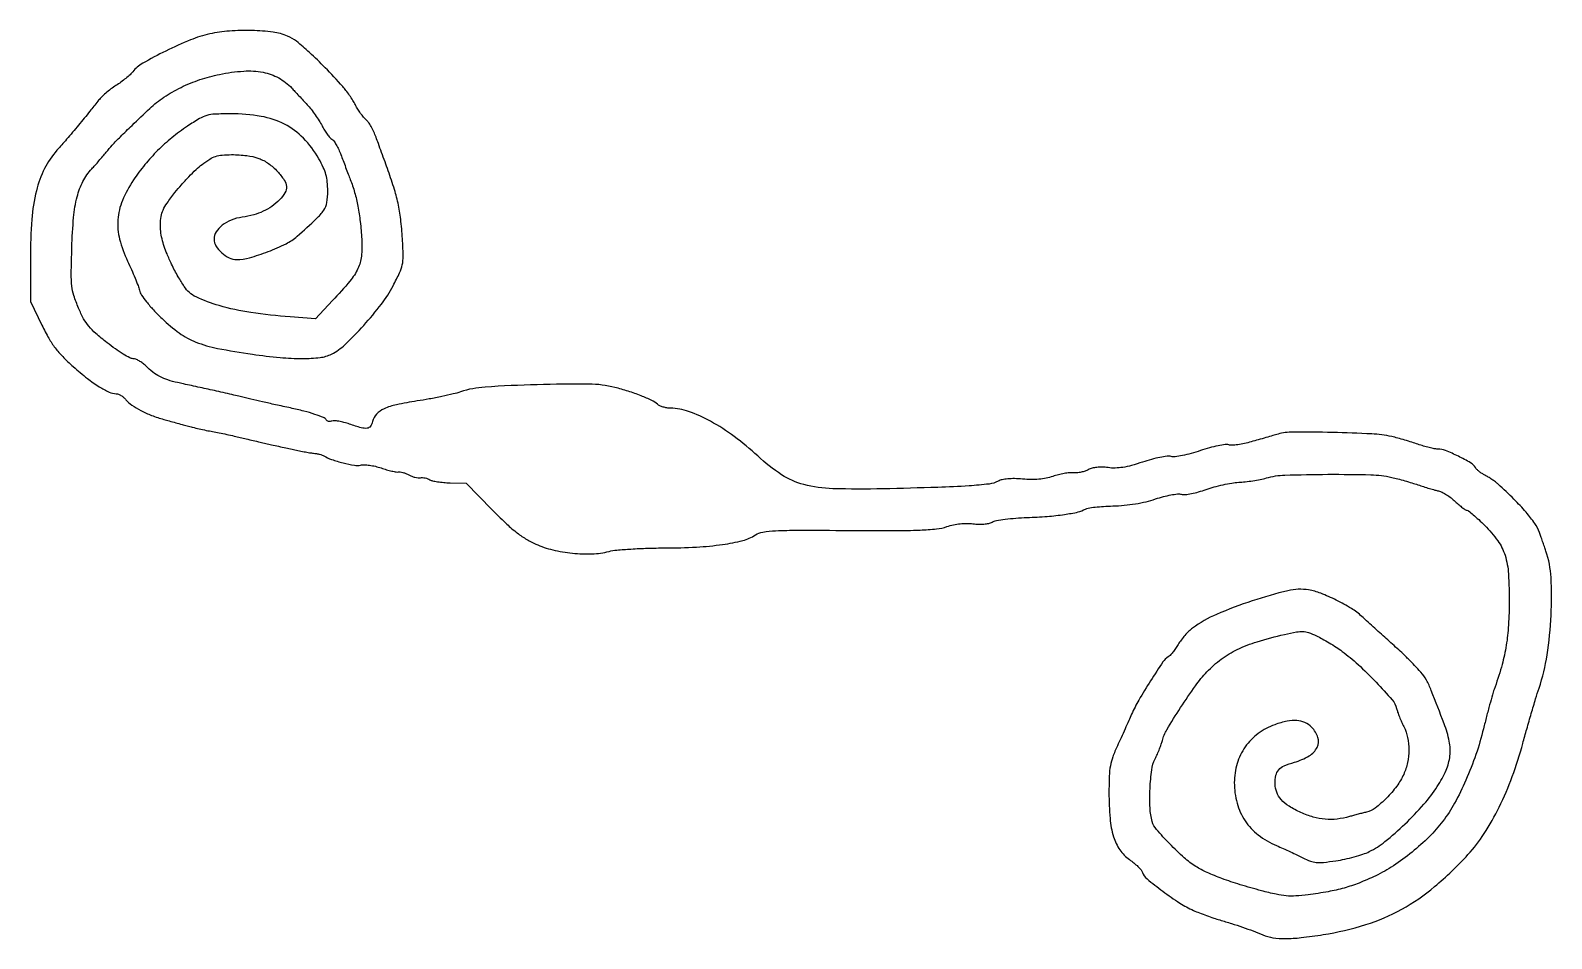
# Model space of a CAD drawing. Extents: x 0 to 522, y 0 to 312.
import ezdxf

# ---------------------------------------------------------------- set-up
doc = ezdxf.new("R2010")
doc.units = 0

msp = doc.modelspace()

# ---------------------------------------------------------------- linework, layer by layer
msp.add_lwpolyline([(61.5, 310.408828, 0.042136), (54.920834, 308.352929, 0.017592), (46.436343, 304.540826, 0.014857), (38.512333, 300.343067, 0.097155), (35.116165, 297.42055, -0.04077), (34.201768, 296.435092, -0.01434), (32.740874, 295.172763, -0.014128), (31.048186, 293.870739, -0.016084), (29.354878, 292.724024, 0.021517), (27.626169, 291.525745, 0.016116), (25.826501, 290.06631, 0.016366), (24.218863, 288.579596, 0.035479), (23.108893, 287.316092, -0.008194), (20.428926, 283.907265, -0.002919), (16.493611, 279.124381, -0.002979), (12.39838, 274.265116, -0.006037), (9.107342, 270.5, 0.066987), (4.835579, 264.210368, 0.055415), (2.039771, 256.60136, 0.04218), (0.482882, 246.772418, 0.018198), (0, 233.509143), (0, 218.646065), (3.962745, 210.459046, 0.016415), (6.299405, 206.010097, 0.033042), (8.479027, 202.701392, 0.033114), (11.072382, 199.713151, 0.016561), (14.712745, 196.275905, 0.013602), (19.54841, 192.23266, 0.026937), (23.630478, 189.347165, 0.033497), (26.988735, 187.536486, 0.10729), (29.460128, 187, -0.100215), (30.181255, 186.853998, -0.040819), (31.072675, 186.388645, -0.038281), (31.978714, 185.715134, -0.03968), (32.759787, 184.918792, 0.067375), (34.793291, 183.062585, 0.031689), (37.847706, 181.22359, 0.02858), (41.587728, 179.546908, 0.023416), (45.75, 178.179215, -0.000133), (47.649946, 177.651506, -0.000086), (49.853125, 177.038536, -0.000086), (52.008868, 176.437965, -0.000162), (53.75, 175.95197, 0.009052), (55.541177, 175.48617, 0.004279), (57.867188, 174.947058, 0.004239), (60.311772, 174.424182, 0.005976), (62.5, 174.002693, -0.004579), (64.741312, 173.577468, -0.002879), (67.353125, 173.041474, -0.002889), (69.917109, 172.484396, -0.005288), (72, 171.996042, 0.001651), (74.031292, 171.504171, 0.001015), (76.426562, 170.937664, 0.001017), (78.798224, 170.386911, 0.00182), (80.75, 169.94532, -0.00026), (82.718776, 169.506333, -0.00014), (85.146875, 168.962887, -0.000139), (87.622393, 168.407377, -0.000219), (89.75, 167.928338, 0.005561), (91.75752, 167.498824, 0.004893), (93.861571, 167.094465, 0.004921), (95.766928, 166.76693, 0.01475), (97.076626, 166.594506, -0.017723), (98.136724, 166.448527, -0.017356), (99.191317, 166.22706, -0.017536), (100.101551, 165.968497, -0.060507), (100.657334, 165.71178, 0.055263), (103.323161, 164.446451, 0.021362), (107.248892, 163.274834, 0.01903), (111.133177, 162.449946, 0.104656), (113.261427, 162.529478, -0.074063), (114.473697, 162.648723, -0.023316), (116.291708, 162.472868, -0.022719), (118.328962, 162.084267, -0.023351), (120.303666, 161.515138, 0.011768), (122.198497, 160.921176, 0.014414), (123.99586, 160.459547, 0.01291), (125.514392, 160.156844, 0.093013), (126.257348, 160.167655, -0.090779), (126.890024, 160.179666, -0.029386), (127.807446, 159.973708, -0.028197), (128.821582, 159.619563, -0.028209), (129.789277, 159.1536, 0.035826), (130.79138, 158.689719, 0.03014), (131.908604, 158.342098, 0.031219), (132.971236, 158.149859, 0.069988), (133.789277, 158.168837, -0.056043), (134.553816, 158.207844, -0.035648), (135.4381, 158.090203, -0.035558), (136.300672, 157.847192, -0.054041), (137, 157.506203, 0.085949), (137.910897, 157.131588, 0.016454), (139.675, 156.800005, 0.017097), (141.784354, 156.548447, 0.015004), (144, 156.427571), (149.5, 156.29282), (158.334393, 147.2451, 0.009609), (162.953712, 142.692629, 0.022918), (166.596472, 139.542112, 0.029386), (169.884476, 137.251488, 0.031984), (173.329092, 135.4328, 0.046365), (179.182462, 133.433305, 0.03402), (185.949448, 132.282205, 0.034369), (192.701338, 132.067643, 0.052481), (198.498371, 132.895273, -0.038735), (201.13676, 133.346116, -0.007322), (206.010533, 133.722962, -0.007784), (211.72972, 133.991712, -0.007069), (217.641126, 134.093703, 0.012584), (228.511784, 134.401204, 0.022167), (237.452262, 135.278133, 0.026252), (244.384886, 136.644453, 0.083432), (248.696074, 138.536516, -0.105404), (251.255821, 139.52937, -0.027799), (255.648112, 139.989565, -0.012555), (263.324479, 140.171532, -0.001433), (280.651335, 140.097473, 0.00194), (296.367074, 140.046252, 0.00968), (305.183093, 140.222419, 0.016587), (310.821474, 140.63197, 0.055462), (314.437507, 141.427264, -0.028161), (316.643588, 142.040168, -0.027354), (318.926049, 142.408483, -0.027882), (321.188604, 142.520672, -0.032515), (323.334899, 142.367575, 0.026427), (325.277377, 142.205244, 0.030766), (327.12907, 142.262626, 0.033818), (328.746996, 142.523895, 0.066017), (329.967926, 142.982834, -0.079027), (331.387086, 143.474759, -0.011653), (334.398908, 143.938088, -0.0129), (338.01366, 144.313697, -0.010767), (341.867781, 144.530555, 0.010564), (348.830215, 144.919474, 0.016892), (354.749116, 145.577443, 0.018114), (359.398163, 146.426854, 0.084359), (361.915066, 147.447508, -0.101839), (362.834628, 147.783796, -0.009435), (365.248498, 148.096312, -0.011841), (368.170128, 148.348782, -0.009023), (371.3785, 148.491567, 0.01689), (375.254132, 148.725189, 0.017238), (379.0787, 149.219202, 0.017879), (382.709009, 149.95013, 0.0226), (386, 150.895155, -0.017106), (388.65909, 151.690445, -0.019031), (391.273893, 152.270638, -0.018724), (393.525281, 152.594454, -0.087683), (394.82602, 152.50389, 0.087969), (396.122495, 152.414361, 0.021012), (398.267399, 152.735367, 0.020695), (400.763942, 153.32508, 0.017959), (403.32602, 154.143686, -0.018665), (406.055255, 155.011457, -0.013473), (409.155143, 155.781807, -0.013641), (412.145479, 156.354892, -0.028572), (414.5, 156.602891, 0.016786), (416.741319, 156.785702, 0.010464), (419.353125, 157.142795, 0.010497), (421.916327, 157.603397, 0.018697), (424, 158.104885, -0.060695), (430.337619, 159.077846, -0.006615), (445.122903, 159.341958, -0.007207), (459.859437, 159.1978, -0.050205), (467, 158.304027, -0.008249), (469.048214, 157.799876, -0.004742), (471.5, 157.128381, -0.004736), (473.95104, 156.406875, -0.007882), (476, 155.747106, 0.004992), (477.911722, 155.119311, 0.004288), (479.934795, 154.496303, 0.004321), (481.781353, 153.962285, 0.012385), (483.075897, 153.634344, -0.060573), (484.284875, 153.200778, -0.023998), (485.824844, 152.33266, -0.023327), (487.415957, 151.225448, -0.027039), (488.816796, 150.024645, 0.012281), (490.090242, 148.866154, 0.016667), (491.298562, 147.888489, 0.013609), (492.336685, 147.147798, 0.14922), (492.820893, 147, -0.171774), (493.341075, 146.815859, -0.006463), (494.954863, 145.474745, -0.011007), (496.83571, 143.797225, -0.007454), (498.907166, 141.807642, -0.042362), (503.390909, 136.548458, -0.079627), (505.875177, 131.564181, -0.061172), (507.040491, 125.206279, -0.016752), (507.301644, 115, -0.01499), (506.986059, 106.676579, -0.026553), (506.157407, 99.859901, -0.026909), (504.620251, 93.231182, -0.01589), (502.114324, 85.5, 0.017352), (501.548525, 83.736861, 0.002914), (500.602268, 80.317715, 0.003187), (499.538667, 76.283735, 0.002824), (498.481918, 72.070944, -0.022611), (495.891612, 63.240635, -0.020904), (492.454788, 54.44124, -0.021827), (488.544913, 46.505908, -0.037685), (484.533637, 40.34026, -0.034621), (479.870324, 35.037632, -0.024508), (473.967686, 29.742066, -0.024549), (467.5925, 25.063043, -0.035387), (461.5, 21.628599, -0.016471), (455.783608, 19.14659, -0.025631), (450.694426, 17.429308, -0.024067), (445.229457, 16.172388, -0.012493), (438.308639, 15.105485, -0.016835), (434.081505, 14.70567, -0.03692), (430.834118, 14.748442, -0.032353), (427.374936, 15.277124, -0.010309), (422.308639, 16.500633, -0.009434), (414.981267, 18.579494, -0.014802), (408.776932, 20.669449, -0.017306), (403.676277, 22.760883, -0.033022), (399.768449, 24.844027, -0.044259), (395.813715, 27.814598, -0.016837), (390.840238, 32.60226, -0.013385), (386.294189, 37.541264, -0.110693), (384.84968, 40.206059, -0.057956), (384.084947, 44.930837, -0.022846), (384.091562, 51.529632, -0.021859), (384.673488, 57.949477, -0.082735), (385.8581, 61.789838, 0.012001), (386.613657, 63.393506, 0.009775), (387.347264, 65.144515, 0.009905), (387.959525, 66.784116, 0.02531), (388.318347, 68, -0.075853), (389.842226, 71.730859, -0.009073), (394.568836, 79.314778, -0.011401), (399.685918, 86.822053, -0.034537), (403.620693, 91.588275, -0.043236), (408.535701, 95.944515, -0.047335), (413.986358, 99.242894, -0.038677), (420.840381, 101.919255, -0.017366), (430.187948, 104.408206, -0.00959), (434.339805, 105.277187, -0.057653), (436.536064, 105.43551, -0.075488), (438.447924, 105.060074, -0.022897), (441.187948, 103.932547, -0.017391), (443.163029, 102.926914, -0.009036), (445.558646, 101.543166, -0.008973), (447.970324, 100.031785, -0.013502), (450.011697, 98.620881, -0.028837), (455.449947, 94.137736, -0.015592), (461.629951, 88.045253, -0.011222), (467.164781, 81.970247, -0.120944), (468.676581, 79.035911, 0.025225), (469.037582, 77.805827, 0.010007), (469.651246, 76.155064, 0.009874), (470.385969, 74.396115, 0.012219), (471.1419, 72.789838, -0.063837), (472.459362, 69.02713, -0.052993), (472.897581, 64.804509, -0.051739), (472.438068, 60.480081, -0.05432), (471.101334, 56.416186, -0.053837), (468.719831, 52.387579, -0.03412), (465.162326, 48.245894, -0.033665), (461.354474, 44.86817, -0.110356), (458.327289, 43.448638, 0.00554), (457.028548, 43.144903, 0.003065), (455.449266, 42.746774, 0.003056), (453.853868, 42.323743, 0.004916), (452.5, 41.941552, -0.042321), (448.279128, 41.084284, -0.049658), (444.197886, 41.016729, -0.048496), (440.104226, 41.759956, -0.037492), (435.844947, 43.321785, -0.032582), (431.790802, 45.49232, -0.070326), (429.083011, 47.759746, -0.090901), (427.538631, 50.267673, -0.092929), (427, 53.140719, -0.048709), (427.290456, 56.115164, -0.133665), (428.219898, 57.989059, -0.111971), (430.08702, 59.326507, -0.028925), (433.599564, 60.571968, 0.061187), (438.658634, 62.741576, 0.146671), (441.419375, 65.692112, 0.195889), (441.670149, 69.073145, 0.118691), (439.545455, 72.545455, 0.0864), (437.199819, 74.195452, 0.092368), (434.488491, 74.906404, 0.071539), (431.15525, 74.670666, 0.031446), (426.889899, 73.461154, 0.075439), (421.169797, 70.411751, 0.08007), (416.745019, 65.854285, 0.079608), (413.957913, 60.113096, 0.073398), (413, 53.622743, 0.065641), (413.934249, 46.53703, 0.082184), (416.671416, 40.508199, 0.081462), (421.227994, 35.643946, 0.063191), (427.5, 31.975258, -0.004671), (429.710364, 31.00827, -0.003116), (432.224532, 29.861398, -0.003137), (434.649022, 28.71859, -0.006147), (436.562237, 27.772969, 0.028958), (439.098994, 26.660031, 0.066857), (441.125502, 26.202559, 0.048994), (443.559236, 26.225443, 0.010009), (447.834134, 26.772719, 0.016764), (450.904277, 27.334156, 0.013431), (454.167962, 28.137187, 0.013647), (457.148579, 29.044233, 0.033265), (459.271897, 29.915066, 0.056191), (464.680016, 33.366082, 0.020471), (471.515859, 39.375829, 0.020779), (478.049574, 46.152713, 0.038912), (482.641778, 52.221188, 0.039169), (485.653076, 57.843578, 0.076243), (486.964579, 62.749477, 0.077333), (486.736568, 67.776462, 0.041321), (485, 73.764117, 0.001898), (480.591746, 85.174526, 0.033443), (478.90809, 88.757072, 0.057899), (476.962753, 91.4713, 0.01038), (472.67318, 96, 0.008056), (471.385983, 97.262308, 0.002615), (469.443564, 99.0875, 0.002606), (467.263215, 101.093805, 0.00293), (465.145071, 103, -0.001028), (462.963308, 104.948483, -0.000792), (460.590082, 107.083537, -0.0008), (458.378084, 109.086322, -0.001911), (456.743785, 110.582252, 0.048466), (453.150464, 113.303654, 0.022015), (447.990223, 116.171889, 0.02191), (442.648179, 118.554146, 0.053749), (438.506673, 119.69263, 0.099946), (431.404954, 119.420105, 0.020069), (419.170237, 115.932152, 0.02204), (406.905598, 111.288736, 0.056658), (398.686164, 106.591408, 0.034824), (397.454676, 105.549909, 0.018432), (396.072817, 104.102723, 0.018255), (394.762075, 102.511174, 0.026839), (393.741006, 101.014746, -0.015088), (392.831147, 99.611604, -0.016274), (391.85997, 98.301749, -0.015982), (390.957832, 97.23612, -0.071555), (390.330399, 96.714612, 0.107238), (388.524697, 94.983694, 0.006167), (384.288073, 88.524957, 0.01017), (380.248959, 81.905477, 0.028134), (377.77167, 77.044059, -0.001633), (376.801317, 74.861186, -0.000729), (375.510209, 71.993318, -0.000721), (374.135595, 68.963464, -0.000978), (372.88472, 66.231066, 0.019843), (371.309113, 62.415257, 0.043597), (370.483522, 59.370346, 0.035225), (370.104644, 55.850053, 0.009199), (370, 50.162567, 0.020751), (370.367775, 41.304724, 0.053492), (371.574637, 35.025159, 0.075161), (373.737758, 30.510273, 0.092697), (377.020693, 27.202972, -0.020412), (378.562399, 26.042961, -0.022297), (379.957757, 24.793094, -0.022452), (381.04754, 23.625308, -0.094122), (381.521157, 22.794795, 0.138457), (383.053835, 20.581881, 0.012221), (388.457419, 16.340788, 0.017091), (394.294416, 12.288712, 0.039272), (399, 9.753706, 0.010185), (401.049241, 8.898702, 0.00622), (403.5, 7.969339, 0.006233), (405.952011, 7.108714, 0.010997), (408, 6.468243, -0.005896), (412.040743, 5.249683, -0.006858), (415.851977, 3.993439, -0.007225), (419.433634, 2.699954, -0.008515), (422.783927, 1.369395, 0.061133), (426.250323, 0.398981, 0.038822), (430.436927, 0.091789, 0.027736), (435.899405, 0.418932, 0.010408), (443.5, 1.459734, 0.036423), (458.088045, 4.871123, 0.05065), (470.417122, 10.138326, 0.049147), (481.705163, 17.913648, 0.031738), (493.16688, 28.913701, 0.042816), (498.708562, 36.099752, 0.0282), (503.852694, 45.19034, 0.026106), (508.358259, 55.660748, 0.022824), (511.978448, 67.019987, -0.00318), (513.342811, 71.964336, -0.002465), (514.88908, 77.330871, -0.002492), (516.381559, 82.324117, -0.006004), (517.548675, 86, 0.041388), (520.291232, 97.368506, 0.025985), (521.684822, 110.979497, 0.025848), (521.663921, 123.962751, 0.069626), (519.904114, 133, 0.000788), (519.36693, 134.553464, 0.000525), (518.746531, 136.33244, 0.000528), (518.140924, 138.05731, 0.001034), (517.654294, 139.429582, 0.066723), (516.078959, 142.484561, 0.024763), (513.111777, 146.316731, 0.020462), (508.939717, 150.801466, 0.011279), (503.5, 155.951261, 0.021559), (502.553715, 156.736024, 0.012443), (501.353125, 157.601067, 0.012419), (500.10254, 158.410866, 0.020302), (499, 159.026433, -0.026817), (497.983788, 159.611288, -0.024091), (496.997554, 160.321377, -0.024842), (496.175055, 161.04549, -0.066589), (495.6938, 161.657617, 0.127767), (494.067731, 163.277043, 0.017917), (489.857104, 165.541175, 0.019694), (485.469825, 167.490701, 0.093369), (482.783244, 168.014553, -0.044407), (481.606986, 168.126788, -0.013384), (479.848828, 168.502723, -0.013297), (477.890348, 169.032141, -0.014076), (476, 169.655971, 0.009801), (473.950905, 170.35167, 0.005932), (471.5, 171.098662, 0.005942), (469.048139, 171.782757, 0.010391), (467, 172.282728, 0.04234), (460.128204, 173.209225, 0.006895), (446.671997, 173.688462, 0.005444), (433.054077, 173.837212, 0.069308), (428, 173.133442, 0.000512), (426.263819, 172.638372, 0.000197), (423.851002, 171.946659, 0.000195), (421.232976, 171.193899, 0.000239), (418.790645, 170.489361, -0.017594), (416.459978, 169.903821, -0.019655), (414.178158, 169.508259, -0.019375), (412.222433, 169.324673, -0.090794), (411.105956, 169.466371, 0.11168), (409.904387, 169.568622, 0.015734), (407.437924, 169.147747, 0.017228), (404.496748, 168.443782, 0.013623), (401.36848, 167.487652, -0.013742), (398.167117, 166.510012, -0.017637), (395.171449, 165.797095, -0.017294), (392.662672, 165.382489, -0.094051), (391.293483, 165.462477, 0.092774), (389.941569, 165.544892, 0.017576), (387.492479, 165.151471, 0.017929), (384.586405, 164.47017, 0.014434), (381.51583, 163.537116, -0.013194), (377.734023, 162.377687, -0.027878), (374.738534, 161.722432, -0.034615), (372.155381, 161.488249, -0.039377), (369.675372, 161.631017, 0.026216), (367.664803, 161.79989, 0.033934), (365.815543, 161.732425, 0.03802), (364.200853, 161.438082, 0.060837), (362.899856, 160.921705, -0.045177), (361.786541, 160.439052, -0.028718), (360.420751, 160.073735, -0.028766), (359.027264, 159.868226, -0.046589), (357.830359, 159.873258, 0.049133), (356.503741, 159.872099, 0.018341), (354.656096, 159.619749, 0.017965), (352.648841, 159.19539, 0.02076), (350.773213, 158.644278, -0.032253), (348.475303, 158.026054, -0.027013), (345.97645, 157.662898, -0.025126), (343.272449, 157.554503, -0.020066), (340.358553, 157.701204, 0.016789), (337.609821, 157.857651, 0.027138), (335.268731, 157.785097, 0.03233), (333.363146, 157.497326, 0.06933), (331.971006, 156.984483, -0.094026), (328.87663, 156.014053, -0.012509), (322.023904, 155.386105, -0.008944), (311.269929, 154.864399, -0.001893), (292.5, 154.361216, -0.012661), (275.263118, 154.400934, -0.057234), (265.320578, 155.822015, -0.081112), (257.71211, 159.203165, -0.042038), (249.5, 165.630457, 0.027305), (241.463266, 172.310998, 0.034541), (233.330418, 177.522258, 0.038899), (225.782069, 180.920737, 0.086536), (219.592858, 182, -0.042154), (218.353156, 182.104702, -0.034207), (217.055993, 182.417883, -0.03539), (215.893749, 182.876767, -0.07178), (215.078741, 183.422579, 0.073895), (213.152345, 184.700981, 0.016113), (209.482293, 186.279324, 0.016505), (205.087914, 187.838315, 0.015419), (200.5, 189.143066, 0.059629), (191.624285, 190.277474, 0.009142), (173.79097, 190.094171, 0.008861), (155.966041, 189.268579, 0.064465), (147.576521, 187.631095, -0.021646), (145.015444, 186.899562, -0.006971), (141.161264, 186.033645, -0.006938), (136.841533, 185.188607, -0.007721), (132.651173, 184.495739, 0.014737), (125.567669, 183.222156, 0.055951), (121.304194, 181.813295, 0.097202), (118.769174, 179.98535, 0.127272), (117.407469, 177.48735, -0.093257), (116.643934, 175.830726, -0.212735), (115.483792, 175.145167, -0.098046), (113.506476, 175.305612, -0.012717), (109.441847, 176.571263, 0.017666), (107.569163, 177.134116, 0.021129), (105.769419, 177.525988, 0.020416), (104.246743, 177.727095, 0.114724), (103.438925, 177.614937, -0.068482), (102.870864, 177.482135, -0.073089), (102.301023, 177.512371, -0.081315), (101.816723, 177.69533, -0.124067), (101.495892, 178.006647, 0.159275), (100.523091, 178.828232, 0.015802), (97.619548, 179.900721, 0.017627), (93.830856, 181.018849, 0.010485), (89.25, 182.095085, -0.001347), (84.067399, 183.213176, -0.00209), (79.601757, 184.208763, -0.002378), (75.641354, 185.128933, -0.003034), (72, 186.016622, 0.003544), (69.819181, 186.545906, 0.001539), (66.9125, 187.220148, 0.001522), (63.817825, 187.918062, 0.002024), (61, 188.532568, -0.000104), (58.21834, 189.128007, -0.000084), (55.234375, 189.767928, -0.000085), (52.482786, 190.358992, -0.000221), (50.5, 190.786182, -0.025588), (47.116057, 191.700209, -0.0421), (44.386076, 192.851617, -0.044063), (41.974845, 194.401726, -0.031506), (39.567551, 196.523358, 0.03395), (38.481535, 197.471121, 0.033054), (37.267856, 198.272486, 0.034884), (36.108135, 198.829471, 0.094783), (35.216641, 199, -0.125146), (34.124525, 199.277698, -0.013127), (31.822326, 200.608871, -0.015609), (29.129905, 202.379474, -0.011908), (26.293477, 204.477006, -0.013592), (22.39046, 207.683522, -0.042097), (20.014499, 210.125358, -0.048514), (18.264921, 212.734854, -0.022954), (16.508862, 216.390915, -0.02149), (14.917706, 220.6323, -0.051529), (14.208754, 223.910825, -0.031211), (14.008385, 228.117657, -0.003995), (14.214662, 237.163908, -0.014239), (14.826383, 247.473763, -0.040266), (16.03286, 254.577651, -0.057027), (18.02771, 259.835175, -0.068938), (21.067194, 264.145024, 0.006412), (22.178601, 265.364495, 0.003445), (23.519738, 266.8956, 0.00343), (24.866033, 268.475911, 0.005371), (26, 269.855453, -0.017973), (28.066402, 272.244026, -0.008758), (30.863487, 275.147929, -0.005897), (34.848706, 279.049751, -0.001818), (40.944902, 284.836863, -0.0423), (45.806349, 288.697932, -0.032926), (51.663826, 292.058167, -0.031814), (58.147241, 294.733805, -0.032326), (64.883517, 296.548627, -0.032696), (73.164896, 297.657976, -0.064179), (79.790433, 297.257397, -0.078754), (85.168164, 295.320218, -0.079529), (89.662935, 291.819831, -0.000202), (90.711035, 290.694795, -0.000087), (92.108679, 289.192821, -0.000086), (93.596592, 287.592735, -0.000113), (94.951559, 286.134453, -0.020584), (96.290768, 284.567851, -0.012865), (97.733164, 282.632231, -0.012907), (99.058251, 280.648341, -0.022833), (100.031589, 278.93808, 0.019078), (100.884653, 277.412635, 0.020606), (101.831309, 275.996494, 0.020636), (102.738132, 274.855931, 0.086516), (103.413899, 274.303627, -0.109838), (104.069981, 273.714834, -0.023157), (104.911553, 272.41419, -0.023214), (105.764726, 270.781653, -0.020185), (106.507065, 269, 0.001183), (107.257656, 266.986274, 0.000754), (108.139977, 264.646875, 0.000757), (109.01227, 262.355066, 0.001409), (109.727549, 260.5, -0.023873), (111.2263, 256.023828, -0.021664), (112.347599, 251.278479, -0.019629), (113.139024, 246.022912, -0.013379), (113.64284, 240, -0.03751), (113.535698, 234.141586, -0.087862), (112.377494, 229.932865, -0.064576), (109.606823, 225.636661, -0.013519), (103.631488, 218.943521), (97.762976, 212.717339), (89.131488, 213.362638, -0.018068), (75.610214, 214.866335, -0.032993), (64.763821, 217.210488, -0.04036), (56.816642, 220.197176, -0.143009), (52.778646, 223.769284, -0.003693), (50.689224, 227.138807, -0.015005), (49.495179, 229.235561, -0.015255), (48.438385, 231.383906, -0.003909), (46.863217, 234.922253, -0.024092), (45.8957, 237.470715, -0.022881), (45.158892, 240.144337, -0.023833), (44.699538, 242.734839, -0.035711), (44.569976, 245.027565, -0.037959), (44.821443, 247.788722, -0.065354), (45.496566, 249.992845, -0.047477), (46.874658, 252.385107, -0.011927), (49.569976, 255.994881, -0.014635), (51.778978, 258.647034, -0.011183), (54.342485, 261.420265, -0.011336), (56.862261, 263.911193, -0.02602), (58.893802, 265.63957, -0.022248), (61.495414, 267.451789, -0.060765), (63.518038, 268.410318, -0.059594), (65.734371, 268.864496, -0.020773), (68.994579, 269, -0.029823), (74.245827, 268.68651, -0.057895), (78.327211, 267.709697, -0.066521), (81.695398, 265.941511, -0.054119), (84.75, 263.238551, -0.037087), (87.053126, 260.296145, -0.129957), (87.830149, 258.038819, -0.155352), (87.325599, 255.933197, -0.060567), (85.459049, 253.549958, -0.039462), (82.762833, 251.248772, -0.047616), (79.895573, 249.559259, -0.044556), (76.60465, 248.364466, -0.02866), (72.624444, 247.549752, 0.058054), (68.896153, 246.555641, 0.072281), (65.788733, 244.772871, 0.085612), (63.719298, 242.482709, 0.141943), (63, 240, 0.140082), (63.65633, 237.703313, 0.069813), (65.612246, 235.362739, 0.0684), (68.19983, 233.597409, 0.116045), (70.739204, 233, 0.069873), (75.187918, 233.624743, 0.022315), (81.537992, 235.754938, 0.022434), (87.690227, 238.451947, 0.066878), (91.5, 241.011456, 0.0056), (98.185444, 247.070966, 0.057021), (100.62044, 249.907623, 0.108167), (101.67309, 252.543589, 0.041134), (102, 256.510626, 0.023885), (101.849935, 259.650189, 0.04339), (101.384585, 262.175243, 0.041932), (100.477548, 264.638731, 0.020773), (98.943544, 267.598674, 0.061887), (93.636727, 274.677398, 0.083375), (87.213138, 279.435273, 0.075772), (79.104482, 282.121453, 0.042185), (68.710045, 283, 0.010244), (63.314072, 282.889438, 0.059485), (60.508569, 282.437253, 0.064381), (57.984215, 281.34843, 0.013172), (53.863953, 278.752904, 0.024007), (48.527524, 274.808721, 0.024715), (43.647646, 270.407101, 0.02485), (39.250488, 265.569812, 0.024892), (35.357605, 260.32277, 0.048261), (31.561324, 253.241131, 0.080959), (29.999145, 246.689665, 0.081156), (30.599787, 239.992465, 0.04872), (33.334546, 232.471788, -0.007305), (34.664917, 229.582585, -0.007389), (35.905067, 226.666713, -0.007234), (36.909911, 224.098011, -0.029656), (37.402701, 222.5, 0.0862), (38.121817, 220.853588, 0.021835), (39.841894, 218.481738, 0.019986), (42.215143, 215.726621, 0.013317), (45.138968, 212.757275, 0.036799), (51.080212, 207.824471, 0.060962), (56.798626, 204.718395, 0.045647), (64.186413, 202.557317, 0.012595), (76.128338, 200.529999, 0.012546), (85.649284, 199.402416, 0.023751), (93.365695, 199.052625, 0.029085), (99.359055, 199.414741, 0.085835), (103.29966, 200.589596, 0.074785), (107.932763, 203.829773, 0.019247), (114.323599, 210.384703, 0.020411), (120.423375, 217.724123, 0.042219), (124.432695, 224.003872, 0.011964), (126.661021, 228.502593, 0.056633), (127.572232, 231.226441, 0.05536), (127.859159, 234.112992, 0.011116), (127.684505, 239.284208, 0.012974), (127.124242, 246.106446, 0.02342), (126.260217, 251.646309, 0.023533), (124.885071, 257.063281, 0.013245), (122.736617, 263.5, 0.000013), (121.642571, 266.50959, 0.00001), (120.458768, 269.765625, 0.00001), (119.359624, 272.788427, 0.000025), (118.555278, 275, 0.022042), (117.793744, 276.837181, 0.020821), (116.860127, 278.636344, 0.021304), (115.899985, 280.157955, 0.065294), (115.083177, 281.059893, -0.043587), (114.256702, 281.896689, -0.017464), (113.272662, 283.172099, -0.017126), (112.301821, 284.628442, -0.020721), (111.496812, 286.059893, 0.020913), (110.636928, 287.587551, 0.012299), (109.489597, 289.342221, 0.012291), (108.254443, 291.042438, 0.020475), (107.122824, 292.402987, 0.009035), (101.099365, 298.832391, 0.014749), (95.737823, 304.035667, 0.016046), (91.241725, 307.891079, 0.070098), (88.23814, 309.678378, 0.067221), (83.246234, 311.020064, 0.025259), (76.012371, 311.584138, 0.025206), (68.274187, 311.405437, 0.036306)], format="xyb", close=True)

doc.saveas('drawing.dxf')
